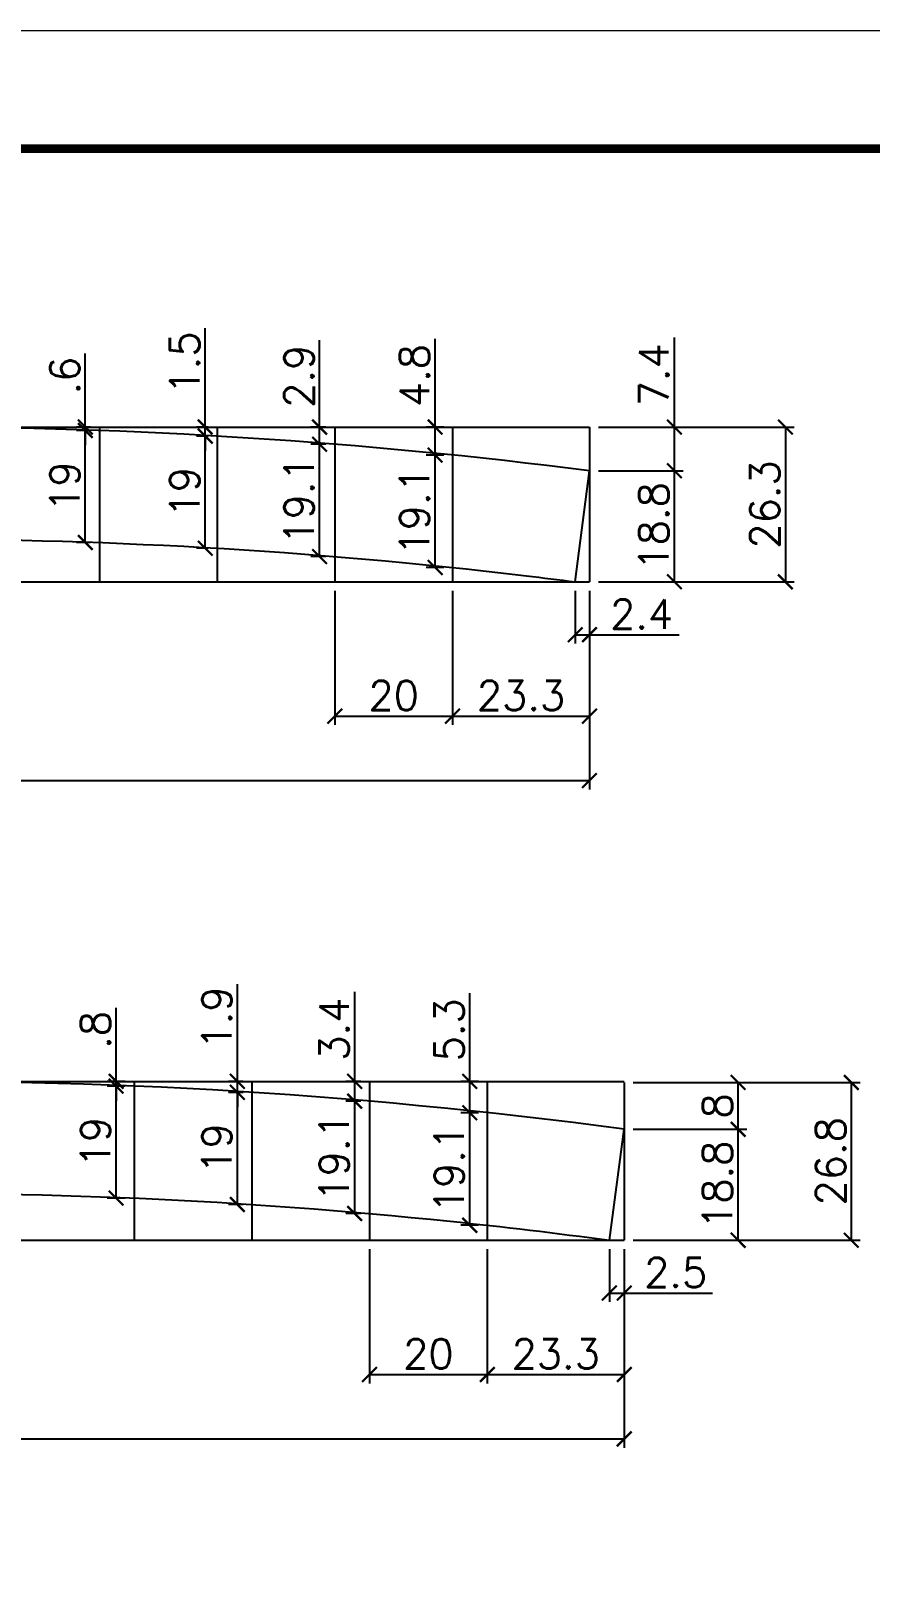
# Model space of a CAD drawing. Extents: x 3309 to 9563, y -2522 to 14608.
# Drawn here: x 5783 to 6069, y 7191 to 7716 of the extents above; entities that cross this region are included whole.
import ezdxf

# ---------------------------------------------------------------- set-up
doc = ezdxf.new("R2010")
doc.units = 0
doc.header["$PDMODE"] = 35
doc.header["$PDSIZE"] = -10
doc.linetypes.add('DASHED', pattern=[0.75, 0.5, -0.25])
doc.layers.add('COTA', color=241, linetype='Continuous')
doc.layers.add('Folhas', color=255, linetype='Continuous', lineweight=9)
doc.layers.add('SARRAFO DE PRESSAO', color=251, linetype='DASHED', lineweight=9)
doc.styles.add('Romans', font='romans.shx')
doc.dimstyles.new('Cota Seção (2x)', dxfattribs={"dimtxt": 10, "dimasz": 5, "dimexe": 3, "dimexo": 3, "dimgap": 2, "dimtad": 3, "dimdec": 1, "dimlfac": 0.5, "dimzin": 12, "dimdsep": 46, "dimtxsty": 'Romans', "dimblk": 'ARCHTICK', "dimcen": 0, "dimclrd": 4, "dimclre": 4, "dimclrt": 1, "dimadec": 1, "dimazin": 3, "dimtfac": 1, "dimtdec": 1, "dimtmove": 0, "dimatfit": 3, "dimldrblk": 'OBLIQUE', "dimfxl": 1, "dimtolj": 1, "dimtzin": 12, "dimarcsym": 0})

# ---------------------------------------------------------------- blocks, each defined once
blk = doc.blocks.new('9999999999')
at = {"layer": 'Folhas'}
blk.add_lwpolyline([(98138.98, 34190.21), (99623.98, 34190.21), (99623.98, 35240.21), (98138.98, 35240.21)], close=True, dxfattribs=at)
at = {"layer": 'Folhas', "color": 30, "const_width": 3}
blk.add_lwpolyline([(98213.98, 34230.21), (99583.98, 34230.21), (99583.98, 35200.21), (98213.98, 35200.21)], close=True, dxfattribs=at)
blk = doc.blocks.new('_ArchTick')
at = {"color": 0, "linetype": 'ByBlock', "const_width": 0.15}
blk.add_lwpolyline([(-0.5, -0.5), (0.5, 0.5)], dxfattribs=at)
blk = doc.blocks.new('*D2992')
at = {"layer": 'COTA', "color": 4, "lineweight": -2, "transparency": 16777216}
for p, q in [((5486.67, 7526.34), (5486.67, 7458.86)), ((5973.21, 7526.34), (5973.21, 7458.86)), ((5486.67, 7461.86), (5973.21, 7461.86))]:
    blk.add_line(p, q, dxfattribs=at)
at = {"layer": 'Defpoints', "color": 0, "transparency": 16777216}
for p in [(5486.67, 7529.34), (5973.21, 7529.34), (5973.21, 7461.86)]:
    blk.add_point(p, dxfattribs=at)
at = {"layer": 'COTA', "color": 4, "lineweight": -2, "transparency": 16777216, "xscale": 5, "yscale": 5, "zscale": 5, "rotation": 180}
blk.add_blockref('_ArchTick', (5486.67, 7461.86), dxfattribs=at)
at = {"layer": 'COTA', "color": 4, "lineweight": -2, "transparency": 16777216, "xscale": 5, "yscale": 5, "zscale": 5}
blk.add_blockref('_ArchTick', (5973.21, 7461.86), dxfattribs=at)
at = {"layer": 'COTA', "color": 1, "transparency": 16777216, "insert": (5729.94, 7468.86), "char_height": 10, "attachment_point": 5, "style": 'Romans'}
blk.add_mtext('\\A1;243.3', dxfattribs=at)
blk = doc.blocks.new('_Oblique')
at = {"color": 0, "linetype": 'ByBlock', "lineweight": -2}
blk.add_line((-0.5, -0.5), (0.5, 0.5), dxfattribs=at)
blk = doc.blocks.new('*D2995')
at = {"layer": 'COTA', "color": 4, "lineweight": -2, "transparency": 16777216}
for p, q in [((5886.67, 7526.34), (5886.67, 7480.74)), ((5926.67, 7526.34), (5926.67, 7480.74)), ((5886.67, 7483.74), (5926.67, 7483.74))]:
    blk.add_line(p, q, dxfattribs=at)
at = {"layer": 'Defpoints', "color": 0, "transparency": 16777216}
for p in [(5886.67, 7529.34), (5926.67, 7529.34), (5926.67, 7483.74)]:
    blk.add_point(p, dxfattribs=at)
at = {"layer": 'COTA', "color": 4, "lineweight": -2, "transparency": 16777216, "xscale": 5, "yscale": 5, "zscale": 5, "rotation": 180}
blk.add_blockref('_ArchTick', (5886.67, 7483.74), dxfattribs=at)
at = {"layer": 'COTA', "color": 4, "lineweight": -2, "transparency": 16777216, "xscale": 5, "yscale": 5, "zscale": 5}
blk.add_blockref('_ArchTick', (5926.67, 7483.74), dxfattribs=at)
at = {"layer": 'COTA', "color": 1, "transparency": 16777216, "insert": (5906.67, 7490.74), "char_height": 10, "attachment_point": 5, "style": 'Romans'}
blk.add_mtext('\\A1;20', dxfattribs=at)
blk = doc.blocks.new('*D2996')
at = {"layer": 'COTA', "color": 4, "lineweight": -2, "transparency": 16777216}
for p, q in [((5926.67, 7526.34), (5926.67, 7480.74)), ((5973.21, 7526.34), (5973.21, 7480.74)), ((5926.67, 7483.74), (5973.21, 7483.74))]:
    blk.add_line(p, q, dxfattribs=at)
at = {"layer": 'Defpoints', "color": 0, "transparency": 16777216}
for p in [(5926.67, 7529.34), (5973.21, 7529.34), (5973.21, 7483.74)]:
    blk.add_point(p, dxfattribs=at)
at = {"layer": 'COTA', "color": 4, "lineweight": -2, "transparency": 16777216, "xscale": 5, "yscale": 5, "zscale": 5, "rotation": 180}
blk.add_blockref('_ArchTick', (5926.67, 7483.74), dxfattribs=at)
at = {"layer": 'COTA', "color": 4, "lineweight": -2, "transparency": 16777216, "xscale": 5, "yscale": 5, "zscale": 5}
blk.add_blockref('_ArchTick', (5973.21, 7483.74), dxfattribs=at)
at = {"layer": 'COTA', "color": 1, "transparency": 16777216, "insert": (5949.94, 7490.74), "char_height": 10, "attachment_point": 5, "style": 'Romans'}
blk.add_mtext('\\A1;23.3', dxfattribs=at)
blk = doc.blocks.new('*D2997')
at = {"layer": 'COTA', "color": 4, "lineweight": -2, "transparency": 16777216}
for p, q in [((5968.36, 7526.34), (5968.36, 7508.4)), ((5973.21, 7526.34), (5973.21, 7508.4)), ((5968.36, 7511.4), (5973.21, 7511.4)), ((5973.21, 7511.4), (6003.64, 7511.4))]:
    blk.add_line(p, q, dxfattribs=at)
at = {"layer": 'Defpoints', "color": 0, "transparency": 16777216}
for p in [(5968.36, 7529.34), (5973.21, 7529.34), (5973.21, 7511.4)]:
    blk.add_point(p, dxfattribs=at)
at = {"layer": 'COTA', "color": 4, "lineweight": -2, "transparency": 16777216, "xscale": 5, "yscale": 5, "zscale": 5, "rotation": 180}
blk.add_blockref('_ArchTick', (5968.36, 7511.4), dxfattribs=at)
at = {"layer": 'COTA', "color": 4, "lineweight": -2, "transparency": 16777216, "xscale": 5, "yscale": 5, "zscale": 5}
blk.add_blockref('_ArchTick', (5973.21, 7511.4), dxfattribs=at)
at = {"layer": 'COTA', "color": 1, "transparency": 16777216, "insert": (5990.92, 7518.4), "char_height": 10, "attachment_point": 5, "style": 'Romans'}
blk.add_mtext('\\A1;2.4', dxfattribs=at)
blk = doc.blocks.new('*D3014')
at = {"layer": 'COTA', "color": 4, "lineweight": -2, "transparency": 16777216}
for p, q in [((5803.67, 7580.72), (5798.91, 7580.72)), ((5801.91, 7542.69), (5801.91, 7580.72)), ((5803.67, 7542.69), (5798.91, 7542.69))]:
    blk.add_line(p, q, dxfattribs=at)
at = {"layer": 'Defpoints', "color": 0, "transparency": 16777216}
for p in [(5801.91, 7580.72), (5806.67, 7580.72), (5806.67, 7542.69)]:
    blk.add_point(p, dxfattribs=at)
at = {"layer": 'COTA', "color": 4, "lineweight": -2, "transparency": 16777216, "xscale": 5, "yscale": 5, "zscale": 5}
for p, rotation in [((5801.91, 7580.72), 90), ((5801.91, 7542.69), 270)]:
    blk.add_blockref('_ArchTick', p, dxfattribs=dict(at, rotation=rotation))
at = {"layer": 'COTA', "color": 1, "transparency": 16777216, "insert": (5794.91, 7561.7), "char_height": 10, "attachment_point": 5, "rotation": 90, "style": 'Romans'}
blk.add_mtext('\\A1;19', dxfattribs=at)
blk = doc.blocks.new('*D3015')
at = {"layer": 'COTA', "color": 4, "lineweight": -2, "transparency": 16777216}
for p, q in [((5801.91, 7581.91), (5801.91, 7606.86)), ((5803.67, 7581.91), (5798.91, 7581.91)), ((5801.91, 7580.72), (5801.91, 7581.91)), ((5803.67, 7580.72), (5798.91, 7580.72)), ((5801.91, 7580.72), (5801.91, 7575.72))]:
    blk.add_line(p, q, dxfattribs=at)
at = {"layer": 'Defpoints', "color": 0, "transparency": 16777216}
for p in [(5801.91, 7581.91), (5806.67, 7581.91), (5806.67, 7580.72)]:
    blk.add_point(p, dxfattribs=at)
at = {"layer": 'COTA', "color": 4, "lineweight": -2, "transparency": 16777216, "xscale": 5, "yscale": 5, "zscale": 5}
for p, rotation in [((5801.91, 7581.91), 270), ((5801.91, 7580.72), 90)]:
    blk.add_blockref('_ArchTick', p, dxfattribs=dict(at, rotation=rotation))
at = {"layer": 'COTA', "color": 1, "transparency": 16777216, "insert": (5794.91, 7599.39), "char_height": 10, "attachment_point": 5, "rotation": 90, "style": 'Romans'}
blk.add_mtext('\\A1;.6', dxfattribs=at)
blk = doc.blocks.new('*D3016')
at = {"layer": 'COTA', "color": 4, "lineweight": -2, "transparency": 16777216}
for p, q in [((5843.67, 7578.83), (5839.65, 7578.83)), ((5842.65, 7540.76), (5842.65, 7578.83)), ((5843.67, 7540.76), (5839.65, 7540.76))]:
    blk.add_line(p, q, dxfattribs=at)
at = {"layer": 'Defpoints', "color": 0, "transparency": 16777216}
for p in [(5842.65, 7578.83), (5846.67, 7578.83), (5846.67, 7540.76)]:
    blk.add_point(p, dxfattribs=at)
at = {"layer": 'COTA', "color": 4, "lineweight": -2, "transparency": 16777216, "xscale": 5, "yscale": 5, "zscale": 5}
for p, rotation in [((5842.65, 7578.83), 90), ((5842.65, 7540.76), 270)]:
    blk.add_blockref('_ArchTick', p, dxfattribs=dict(at, rotation=rotation))
at = {"layer": 'COTA', "color": 1, "transparency": 16777216, "insert": (5835.65, 7559.79), "char_height": 10, "attachment_point": 5, "rotation": 90, "style": 'Romans'}
blk.add_mtext('\\A1;19', dxfattribs=at)
blk = doc.blocks.new('*D3017')
at = {"layer": 'COTA', "color": 4, "lineweight": -2, "transparency": 16777216}
for p, q in [((5842.65, 7581.91), (5842.65, 7615.44)), ((5843.67, 7581.91), (5839.65, 7581.91)), ((5842.65, 7578.83), (5842.65, 7581.91)), ((5843.67, 7578.83), (5839.65, 7578.83)), ((5842.65, 7578.83), (5842.65, 7573.83))]:
    blk.add_line(p, q, dxfattribs=at)
at = {"layer": 'Defpoints', "color": 0, "transparency": 16777216}
for p in [(5842.65, 7581.91), (5846.67, 7581.91), (5846.67, 7578.83)]:
    blk.add_point(p, dxfattribs=at)
at = {"layer": 'COTA', "color": 4, "lineweight": -2, "transparency": 16777216, "xscale": 5, "yscale": 5, "zscale": 5}
for p, rotation in [((5842.65, 7581.91), 270), ((5842.65, 7578.83), 90)]:
    blk.add_blockref('_ArchTick', p, dxfattribs=dict(at, rotation=rotation))
at = {"layer": 'COTA', "color": 1, "transparency": 16777216, "insert": (5835.65, 7603.67), "char_height": 10, "attachment_point": 5, "rotation": 90, "style": 'Romans'}
blk.add_mtext('\\A1;1.5', dxfattribs=at)
blk = doc.blocks.new('*D3018')
at = {"layer": 'COTA', "color": 4, "lineweight": -2, "transparency": 16777216}
for p, q in [((5883.67, 7576.06), (5878.5, 7576.06)), ((5881.5, 7537.93), (5881.5, 7576.06)), ((5883.67, 7537.93), (5878.5, 7537.93))]:
    blk.add_line(p, q, dxfattribs=at)
at = {"layer": 'Defpoints', "color": 0, "transparency": 16777216}
for p in [(5881.5, 7576.06), (5886.67, 7576.06), (5886.67, 7537.93)]:
    blk.add_point(p, dxfattribs=at)
at = {"layer": 'COTA', "color": 4, "lineweight": -2, "transparency": 16777216, "xscale": 5, "yscale": 5, "zscale": 5}
for p, rotation in [((5881.5, 7576.06), 90), ((5881.5, 7537.93), 270)]:
    blk.add_blockref('_ArchTick', p, dxfattribs=dict(at, rotation=rotation))
at = {"layer": 'COTA', "color": 1, "transparency": 16777216, "insert": (5874.5, 7557), "char_height": 10, "attachment_point": 5, "rotation": 90, "style": 'Romans'}
blk.add_mtext('\\A1;19.1', dxfattribs=at)
blk = doc.blocks.new('*D3019')
at = {"layer": 'COTA', "color": 4, "lineweight": -2, "transparency": 16777216}
for p, q in [((5881.5, 7581.91), (5881.5, 7611.39)), ((5883.67, 7581.91), (5878.5, 7581.91)), ((5881.5, 7576.06), (5881.5, 7581.91)), ((5883.67, 7576.06), (5878.5, 7576.06))]:
    blk.add_line(p, q, dxfattribs=at)
at = {"layer": 'Defpoints', "color": 0, "transparency": 16777216}
for p in [(5881.5, 7581.91), (5886.67, 7581.91), (5886.67, 7576.06)]:
    blk.add_point(p, dxfattribs=at)
at = {"layer": 'COTA', "color": 4, "lineweight": -2, "transparency": 16777216, "xscale": 5, "yscale": 5, "zscale": 5}
for p, rotation in [((5881.5, 7581.91), 90), ((5881.5, 7576.06), 270)]:
    blk.add_blockref('_ArchTick', p, dxfattribs=dict(at, rotation=rotation))
at = {"layer": 'COTA', "color": 1, "transparency": 16777216, "insert": (5874.5, 7599.15), "char_height": 10, "attachment_point": 5, "rotation": 90, "style": 'Romans'}
blk.add_mtext('\\A1;2.9', dxfattribs=at)
blk = doc.blocks.new('*D3020')
at = {"layer": 'COTA', "color": 4, "lineweight": -2, "transparency": 16777216}
for p, q in [((5923.67, 7572.4), (5917.76, 7572.4)), ((5920.76, 7534.2), (5920.76, 7572.4)), ((5923.67, 7534.2), (5917.76, 7534.2))]:
    blk.add_line(p, q, dxfattribs=at)
at = {"layer": 'Defpoints', "color": 0, "transparency": 16777216}
for p in [(5920.76, 7572.4), (5926.67, 7572.4), (5926.67, 7534.2)]:
    blk.add_point(p, dxfattribs=at)
at = {"layer": 'COTA', "color": 4, "lineweight": -2, "transparency": 16777216, "xscale": 5, "yscale": 5, "zscale": 5}
for p, rotation in [((5920.76, 7572.4), 90), ((5920.76, 7534.2), 270)]:
    blk.add_blockref('_ArchTick', p, dxfattribs=dict(at, rotation=rotation))
at = {"layer": 'COTA', "color": 1, "transparency": 16777216, "insert": (5913.76, 7553.3), "char_height": 10, "attachment_point": 5, "rotation": 90, "style": 'Romans'}
blk.add_mtext('\\A1;19.1', dxfattribs=at)
blk = doc.blocks.new('*D3021')
at = {"layer": 'COTA', "color": 4, "lineweight": -2, "transparency": 16777216}
for p, q in [((5920.76, 7581.91), (5920.76, 7611.86)), ((5923.67, 7581.91), (5917.76, 7581.91)), ((5920.76, 7572.4), (5920.76, 7581.91)), ((5923.67, 7572.4), (5917.76, 7572.4))]:
    blk.add_line(p, q, dxfattribs=at)
at = {"layer": 'Defpoints', "color": 0, "transparency": 16777216}
for p in [(5920.76, 7581.91), (5926.67, 7581.91), (5926.67, 7572.4)]:
    blk.add_point(p, dxfattribs=at)
at = {"layer": 'COTA', "color": 4, "lineweight": -2, "transparency": 16777216, "xscale": 5, "yscale": 5, "zscale": 5}
for p, rotation in [((5920.76, 7581.91), 90), ((5920.76, 7572.4), 270)]:
    blk.add_blockref('_ArchTick', p, dxfattribs=dict(at, rotation=rotation))
at = {"layer": 'COTA', "color": 1, "transparency": 16777216, "insert": (5913.76, 7599.39), "char_height": 10, "attachment_point": 5, "rotation": 90, "style": 'Romans'}
blk.add_mtext('\\A1;4.8', dxfattribs=at)
blk = doc.blocks.new('*D3022')
at = {"layer": 'COTA', "color": 4, "lineweight": -2, "transparency": 16777216}
for p, q in [((5976.21, 7567.03), (6005.06, 7567.03)), ((6002.06, 7529.34), (6002.06, 7567.03)), ((5976.21, 7529.34), (6005.06, 7529.34))]:
    blk.add_line(p, q, dxfattribs=at)
at = {"layer": 'Defpoints', "color": 0, "transparency": 16777216}
for p in [(5973.21, 7567.03), (6002.06, 7567.03), (5973.21, 7529.34)]:
    blk.add_point(p, dxfattribs=at)
at = {"layer": 'COTA', "color": 4, "lineweight": -2, "transparency": 16777216, "xscale": 5, "yscale": 5, "zscale": 5}
for p, rotation in [((6002.06, 7567.03), 90), ((6002.06, 7529.34), 270)]:
    blk.add_blockref('_ArchTick', p, dxfattribs=dict(at, rotation=rotation))
at = {"layer": 'COTA', "color": 1, "transparency": 16777216, "insert": (5995.06, 7548.18), "char_height": 10, "attachment_point": 5, "rotation": 90, "style": 'Romans'}
blk.add_mtext('\\A1;18.8', dxfattribs=at)
blk = doc.blocks.new('*D3023')
at = {"layer": 'COTA', "color": 4, "lineweight": -2, "transparency": 16777216}
for p, q in [((6002.06, 7581.91), (6002.06, 7612.34)), ((5976.21, 7581.91), (6005.06, 7581.91)), ((6002.06, 7567.03), (6002.06, 7581.91)), ((5976.21, 7567.03), (6005.06, 7567.03))]:
    blk.add_line(p, q, dxfattribs=at)
at = {"layer": 'Defpoints', "color": 0, "transparency": 16777216}
for p in [(5973.21, 7581.91), (6002.06, 7581.91), (5973.21, 7567.03)]:
    blk.add_point(p, dxfattribs=at)
at = {"layer": 'COTA', "color": 4, "lineweight": -2, "transparency": 16777216, "xscale": 5, "yscale": 5, "zscale": 5}
for p, rotation in [((6002.06, 7581.91), 90), ((6002.06, 7567.03), 270)]:
    blk.add_blockref('_ArchTick', p, dxfattribs=dict(at, rotation=rotation))
at = {"layer": 'COTA', "color": 1, "transparency": 16777216, "insert": (5995.06, 7599.63), "char_height": 10, "attachment_point": 5, "rotation": 90, "style": 'Romans'}
blk.add_mtext('\\A1;7.4', dxfattribs=at)
blk = doc.blocks.new('*D3024')
at = {"layer": 'COTA', "color": 4, "lineweight": -2, "transparency": 16777216}
for p, q in [((5976.21, 7581.91), (6042.76, 7581.91)), ((6039.76, 7581.91), (6039.76, 7529.34)), ((5976.21, 7529.34), (6042.76, 7529.34))]:
    blk.add_line(p, q, dxfattribs=at)
at = {"layer": 'Defpoints', "color": 0, "transparency": 16777216}
for p in [(5973.21, 7581.91), (5973.21, 7529.34), (6039.76, 7529.34)]:
    blk.add_point(p, dxfattribs=at)
at = {"layer": 'COTA', "color": 4, "lineweight": -2, "transparency": 16777216, "xscale": 5, "yscale": 5, "zscale": 5}
for p, rotation in [((6039.76, 7581.91), 90), ((6039.76, 7529.34), 270)]:
    blk.add_blockref('_ArchTick', p, dxfattribs=dict(at, rotation=rotation))
at = {"layer": 'COTA', "color": 1, "transparency": 16777216, "insert": (6032.76, 7555.62), "char_height": 10, "attachment_point": 5, "rotation": 90, "style": 'Romans'}
blk.add_mtext('\\A1;26.3', dxfattribs=at)
blk = doc.blocks.new('*D3025')
at = {"layer": 'COTA', "color": 4, "lineweight": -2, "transparency": 16777216}
for p, q in [((5498.48, 7302.79), (5498.48, 7235.31)), ((5985.02, 7302.79), (5985.02, 7235.31)), ((5498.48, 7238.31), (5985.02, 7238.31))]:
    blk.add_line(p, q, dxfattribs=at)
at = {"layer": 'Defpoints', "color": 0, "transparency": 16777216}
for p in [(5498.48, 7305.79), (5985.02, 7305.79), (5985.02, 7238.31)]:
    blk.add_point(p, dxfattribs=at)
at = {"layer": 'COTA', "color": 4, "lineweight": -2, "transparency": 16777216, "xscale": 5, "yscale": 5, "zscale": 5, "rotation": 180}
blk.add_blockref('_ArchTick', (5498.48, 7238.31), dxfattribs=at)
at = {"layer": 'COTA', "color": 4, "lineweight": -2, "transparency": 16777216, "xscale": 5, "yscale": 5, "zscale": 5}
blk.add_blockref('_ArchTick', (5985.02, 7238.31), dxfattribs=at)
at = {"layer": 'COTA', "color": 1, "transparency": 16777216, "insert": (5741.75, 7245.31), "char_height": 10, "attachment_point": 5, "style": 'Romans'}
blk.add_mtext('\\A1;243.3', dxfattribs=at)
blk = doc.blocks.new('*D3028')
at = {"layer": 'COTA', "color": 4, "lineweight": -2, "transparency": 16777216}
for p, q in [((5898.48, 7302.79), (5898.48, 7257.19)), ((5938.48, 7302.79), (5938.48, 7257.19)), ((5898.48, 7260.19), (5938.48, 7260.19))]:
    blk.add_line(p, q, dxfattribs=at)
at = {"layer": 'Defpoints', "color": 0, "transparency": 16777216}
for p in [(5898.48, 7305.79), (5938.48, 7305.79), (5938.48, 7260.19)]:
    blk.add_point(p, dxfattribs=at)
at = {"layer": 'COTA', "color": 4, "lineweight": -2, "transparency": 16777216, "xscale": 5, "yscale": 5, "zscale": 5, "rotation": 180}
blk.add_blockref('_ArchTick', (5898.48, 7260.19), dxfattribs=at)
at = {"layer": 'COTA', "color": 4, "lineweight": -2, "transparency": 16777216, "xscale": 5, "yscale": 5, "zscale": 5}
blk.add_blockref('_ArchTick', (5938.48, 7260.19), dxfattribs=at)
at = {"layer": 'COTA', "color": 1, "transparency": 16777216, "insert": (5918.48, 7267.19), "char_height": 10, "attachment_point": 5, "style": 'Romans'}
blk.add_mtext('\\A1;20', dxfattribs=at)
blk = doc.blocks.new('*D3029')
at = {"layer": 'COTA', "color": 4, "lineweight": -2, "transparency": 16777216}
for p, q in [((5938.48, 7302.79), (5938.48, 7257.19)), ((5985.02, 7302.79), (5985.02, 7257.19)), ((5938.48, 7260.19), (5985.02, 7260.19))]:
    blk.add_line(p, q, dxfattribs=at)
at = {"layer": 'Defpoints', "color": 0, "transparency": 16777216}
for p in [(5938.48, 7305.79), (5985.02, 7305.79), (5985.02, 7260.19)]:
    blk.add_point(p, dxfattribs=at)
at = {"layer": 'COTA', "color": 4, "lineweight": -2, "transparency": 16777216, "xscale": 5, "yscale": 5, "zscale": 5, "rotation": 180}
blk.add_blockref('_ArchTick', (5938.48, 7260.19), dxfattribs=at)
at = {"layer": 'COTA', "color": 4, "lineweight": -2, "transparency": 16777216, "xscale": 5, "yscale": 5, "zscale": 5}
blk.add_blockref('_ArchTick', (5985.02, 7260.19), dxfattribs=at)
at = {"layer": 'COTA', "color": 1, "transparency": 16777216, "insert": (5961.75, 7267.19), "char_height": 10, "attachment_point": 5, "style": 'Romans'}
blk.add_mtext('\\A1;23.3', dxfattribs=at)
blk = doc.blocks.new('*D3030')
at = {"layer": 'COTA', "color": 4, "lineweight": -2, "transparency": 16777216}
for p, q in [((5979.96, 7302.79), (5979.96, 7284.85)), ((5985.03, 7302.79), (5985.03, 7284.85)), ((5979.96, 7287.85), (5985.03, 7287.85)), ((5985.03, 7287.85), (6014.98, 7287.85))]:
    blk.add_line(p, q, dxfattribs=at)
at = {"layer": 'Defpoints', "color": 0, "transparency": 16777216}
for p in [(5979.96, 7305.79), (5985.03, 7305.79), (5985.03, 7287.85)]:
    blk.add_point(p, dxfattribs=at)
at = {"layer": 'COTA', "color": 4, "lineweight": -2, "transparency": 16777216, "xscale": 5, "yscale": 5, "zscale": 5, "rotation": 180}
blk.add_blockref('_ArchTick', (5979.96, 7287.85), dxfattribs=at)
at = {"layer": 'COTA', "color": 4, "lineweight": -2, "transparency": 16777216, "xscale": 5, "yscale": 5, "zscale": 5}
blk.add_blockref('_ArchTick', (5985.03, 7287.85), dxfattribs=at)
at = {"layer": 'COTA', "color": 1, "transparency": 16777216, "insert": (6002.5, 7294.85), "char_height": 10, "attachment_point": 5, "style": 'Romans'}
blk.add_mtext('\\A1;2.5', dxfattribs=at)
blk = doc.blocks.new('*D3047')
at = {"layer": 'COTA', "color": 4, "lineweight": -2, "transparency": 16777216}
for p, q in [((5815.48, 7358.13), (5809.38, 7358.13)), ((5812.38, 7320.09), (5812.38, 7358.13)), ((5815.48, 7320.09), (5809.38, 7320.09))]:
    blk.add_line(p, q, dxfattribs=at)
at = {"layer": 'Defpoints', "color": 0, "transparency": 16777216}
for p in [(5812.38, 7358.13), (5818.48, 7358.13), (5818.48, 7320.09)]:
    blk.add_point(p, dxfattribs=at)
at = {"layer": 'COTA', "color": 4, "lineweight": -2, "transparency": 16777216, "xscale": 5, "yscale": 5, "zscale": 5}
for p, rotation in [((5812.38, 7358.13), 90), ((5812.38, 7320.09), 270)]:
    blk.add_blockref('_ArchTick', p, dxfattribs=dict(at, rotation=rotation))
at = {"layer": 'COTA', "color": 1, "transparency": 16777216, "insert": (5805.38, 7339.11), "char_height": 10, "attachment_point": 5, "rotation": 90, "style": 'Romans'}
blk.add_mtext('\\A1;19', dxfattribs=at)
blk = doc.blocks.new('*D3048')
at = {"layer": 'COTA', "color": 4, "lineweight": -2, "transparency": 16777216}
for p, q in [((5812.38, 7359.74), (5812.38, 7384.69)), ((5815.48, 7359.74), (5809.38, 7359.74)), ((5815.48, 7358.13), (5809.38, 7358.13)), ((5812.38, 7358.13), (5812.38, 7359.74)), ((5812.38, 7358.13), (5812.38, 7353.13))]:
    blk.add_line(p, q, dxfattribs=at)
at = {"layer": 'Defpoints', "color": 0, "transparency": 16777216}
for p in [(5812.38, 7359.74), (5818.48, 7359.74), (5818.48, 7358.13)]:
    blk.add_point(p, dxfattribs=at)
at = {"layer": 'COTA', "color": 4, "lineweight": -2, "transparency": 16777216, "xscale": 5, "yscale": 5, "zscale": 5}
for p, rotation in [((5812.38, 7359.74), 270), ((5812.38, 7358.13), 90)]:
    blk.add_blockref('_ArchTick', p, dxfattribs=dict(at, rotation=rotation))
at = {"layer": 'COTA', "color": 1, "transparency": 16777216, "insert": (5805.38, 7377.21), "char_height": 10, "attachment_point": 5, "rotation": 90, "style": 'Romans'}
blk.add_mtext('\\A1;.8', dxfattribs=at)
blk = doc.blocks.new('*D3049')
at = {"layer": 'COTA', "color": 4, "lineweight": -2, "transparency": 16777216}
for p, q in [((5855.48, 7356), (5850.56, 7356)), ((5853.56, 7317.92), (5853.56, 7356)), ((5855.48, 7317.92), (5850.56, 7317.92))]:
    blk.add_line(p, q, dxfattribs=at)
at = {"layer": 'Defpoints', "color": 0, "transparency": 16777216}
for p in [(5853.56, 7356), (5858.48, 7356), (5858.48, 7317.92)]:
    blk.add_point(p, dxfattribs=at)
at = {"layer": 'COTA', "color": 4, "lineweight": -2, "transparency": 16777216, "xscale": 5, "yscale": 5, "zscale": 5}
for p, rotation in [((5853.56, 7356), 90), ((5853.56, 7317.92), 270)]:
    blk.add_blockref('_ArchTick', p, dxfattribs=dict(at, rotation=rotation))
at = {"layer": 'COTA', "color": 1, "transparency": 16777216, "insert": (5846.56, 7336.96), "char_height": 10, "attachment_point": 5, "rotation": 90, "style": 'Romans'}
blk.add_mtext('\\A1;19', dxfattribs=at)
blk = doc.blocks.new('*D3050')
at = {"layer": 'COTA', "color": 4, "lineweight": -2, "transparency": 16777216}
for p, q in [((5853.56, 7359.74), (5853.56, 7392.78)), ((5855.48, 7359.74), (5850.56, 7359.74)), ((5855.48, 7356), (5850.56, 7356)), ((5853.56, 7356), (5853.56, 7359.74)), ((5853.56, 7356), (5853.56, 7351))]:
    blk.add_line(p, q, dxfattribs=at)
at = {"layer": 'Defpoints', "color": 0, "transparency": 16777216}
for p in [(5853.56, 7359.74), (5858.48, 7359.74), (5858.48, 7356)]:
    blk.add_point(p, dxfattribs=at)
at = {"layer": 'COTA', "color": 4, "lineweight": -2, "transparency": 16777216, "xscale": 5, "yscale": 5, "zscale": 5}
for p, rotation in [((5853.56, 7359.74), 270), ((5853.56, 7356), 90)]:
    blk.add_blockref('_ArchTick', p, dxfattribs=dict(at, rotation=rotation))
at = {"layer": 'COTA', "color": 1, "transparency": 16777216, "insert": (5846.56, 7381.26), "char_height": 10, "attachment_point": 5, "rotation": 90, "style": 'Romans'}
blk.add_mtext('\\A1;1.9', dxfattribs=at)
blk = doc.blocks.new('*D3051')
at = {"layer": 'COTA', "color": 4, "lineweight": -2, "transparency": 16777216}
for p, q in [((5895.48, 7352.99), (5890.43, 7352.99)), ((5893.43, 7314.85), (5893.43, 7352.99)), ((5895.48, 7314.85), (5890.43, 7314.85))]:
    blk.add_line(p, q, dxfattribs=at)
at = {"layer": 'Defpoints', "color": 0, "transparency": 16777216}
for p in [(5893.43, 7352.99), (5898.48, 7352.99), (5898.48, 7314.85)]:
    blk.add_point(p, dxfattribs=at)
at = {"layer": 'COTA', "color": 4, "lineweight": -2, "transparency": 16777216, "xscale": 5, "yscale": 5, "zscale": 5}
for p, rotation in [((5893.43, 7352.99), 90), ((5893.43, 7314.85), 270)]:
    blk.add_blockref('_ArchTick', p, dxfattribs=dict(at, rotation=rotation))
at = {"layer": 'COTA', "color": 1, "transparency": 16777216, "insert": (5886.43, 7333.92), "char_height": 10, "attachment_point": 5, "rotation": 90, "style": 'Romans'}
blk.add_mtext('\\A1;19.1', dxfattribs=at)
blk = doc.blocks.new('*D3052')
at = {"layer": 'COTA', "color": 4, "lineweight": -2, "transparency": 16777216}
for p, q in [((5893.43, 7359.74), (5893.43, 7390.17)), ((5895.48, 7359.74), (5890.43, 7359.74)), ((5893.43, 7352.99), (5893.43, 7359.74)), ((5895.48, 7352.99), (5890.43, 7352.99))]:
    blk.add_line(p, q, dxfattribs=at)
at = {"layer": 'Defpoints', "color": 0, "transparency": 16777216}
for p in [(5893.43, 7359.74), (5898.48, 7359.74), (5898.48, 7352.99)]:
    blk.add_point(p, dxfattribs=at)
at = {"layer": 'COTA', "color": 4, "lineweight": -2, "transparency": 16777216, "xscale": 5, "yscale": 5, "zscale": 5}
for p, rotation in [((5893.43, 7359.74), 90), ((5893.43, 7352.99), 270)]:
    blk.add_blockref('_ArchTick', p, dxfattribs=dict(at, rotation=rotation))
at = {"layer": 'COTA', "color": 1, "transparency": 16777216, "insert": (5886.43, 7377.45), "char_height": 10, "attachment_point": 5, "rotation": 90, "style": 'Romans'}
blk.add_mtext('\\A1;3.4', dxfattribs=at)
blk = doc.blocks.new('*D3053')
at = {"layer": 'COTA', "color": 4, "lineweight": -2, "transparency": 16777216}
for p, q in [((5935.48, 7349.1), (5929.51, 7349.1)), ((5932.51, 7310.87), (5932.51, 7349.1)), ((5935.48, 7310.87), (5929.51, 7310.87))]:
    blk.add_line(p, q, dxfattribs=at)
at = {"layer": 'Defpoints', "color": 0, "transparency": 16777216}
for p in [(5932.51, 7349.1), (5938.48, 7349.1), (5938.48, 7310.87)]:
    blk.add_point(p, dxfattribs=at)
at = {"layer": 'COTA', "color": 4, "lineweight": -2, "transparency": 16777216, "xscale": 5, "yscale": 5, "zscale": 5}
for p, rotation in [((5932.51, 7349.1), 90), ((5932.51, 7310.87), 270)]:
    blk.add_blockref('_ArchTick', p, dxfattribs=dict(at, rotation=rotation))
at = {"layer": 'COTA', "color": 1, "transparency": 16777216, "insert": (5925.51, 7329.99), "char_height": 10, "attachment_point": 5, "rotation": 90, "style": 'Romans'}
blk.add_mtext('\\A1;19.1', dxfattribs=at)
blk = doc.blocks.new('*D3054')
at = {"layer": 'COTA', "color": 4, "lineweight": -2, "transparency": 16777216}
for p, q in [((5932.51, 7359.74), (5932.51, 7389.69)), ((5935.48, 7359.74), (5929.51, 7359.74)), ((5932.51, 7349.1), (5932.51, 7359.74)), ((5935.48, 7349.1), (5929.51, 7349.1))]:
    blk.add_line(p, q, dxfattribs=at)
at = {"layer": 'Defpoints', "color": 0, "transparency": 16777216}
for p in [(5932.51, 7359.74), (5938.48, 7359.74), (5938.48, 7349.1)]:
    blk.add_point(p, dxfattribs=at)
at = {"layer": 'COTA', "color": 4, "lineweight": -2, "transparency": 16777216, "xscale": 5, "yscale": 5, "zscale": 5}
for p, rotation in [((5932.51, 7359.74), 90), ((5932.51, 7349.1), 270)]:
    blk.add_blockref('_ArchTick', p, dxfattribs=dict(at, rotation=rotation))
at = {"layer": 'COTA', "color": 1, "transparency": 16777216, "insert": (5925.51, 7377.21), "char_height": 10, "attachment_point": 5, "rotation": 90, "style": 'Romans'}
blk.add_mtext('\\A1;5.3', dxfattribs=at)
blk = doc.blocks.new('*D3055')
at = {"layer": 'COTA', "color": 4, "lineweight": -2, "transparency": 16777216}
for p, q in [((5988.03, 7343.45), (6026.7, 7343.45)), ((6023.7, 7305.79), (6023.7, 7343.45)), ((5988.03, 7305.79), (6026.7, 7305.79))]:
    blk.add_line(p, q, dxfattribs=at)
at = {"layer": 'Defpoints', "color": 0, "transparency": 16777216}
for p in [(5985.03, 7343.45), (6023.7, 7343.45), (5985.03, 7305.79)]:
    blk.add_point(p, dxfattribs=at)
at = {"layer": 'COTA', "color": 4, "lineweight": -2, "transparency": 16777216, "xscale": 5, "yscale": 5, "zscale": 5}
for p, rotation in [((6023.7, 7343.45), 90), ((6023.7, 7305.79), 270)]:
    blk.add_blockref('_ArchTick', p, dxfattribs=dict(at, rotation=rotation))
at = {"layer": 'COTA', "color": 1, "transparency": 16777216, "insert": (6016.7, 7324.62), "char_height": 10, "attachment_point": 5, "rotation": 90, "style": 'Romans'}
blk.add_mtext('\\A1;18.8', dxfattribs=at)
blk = doc.blocks.new('*D3056')
at = {"layer": 'COTA', "color": 4, "lineweight": -2, "transparency": 16777216}
for p, q in [((5988.03, 7359.36), (6026.7, 7359.36)), ((6023.7, 7343.45), (6023.7, 7359.36)), ((5988.03, 7343.45), (6026.7, 7343.45))]:
    blk.add_line(p, q, dxfattribs=at)
at = {"layer": 'Defpoints', "color": 0, "transparency": 16777216}
for p in [(5985.03, 7359.36), (6023.7, 7359.36), (5985.03, 7343.45)]:
    blk.add_point(p, dxfattribs=at)
at = {"layer": 'COTA', "color": 4, "lineweight": -2, "transparency": 16777216, "xscale": 5, "yscale": 5, "zscale": 5}
for p, rotation in [((6023.7, 7359.36), 90), ((6023.7, 7343.45), 270)]:
    blk.add_blockref('_ArchTick', p, dxfattribs=dict(at, rotation=rotation))
at = {"layer": 'COTA', "color": 1, "transparency": 16777216, "insert": (6016.7, 7351.4), "char_height": 10, "attachment_point": 5, "rotation": 90, "style": 'Romans'}
blk.add_mtext('\\A1;8', dxfattribs=at)
blk = doc.blocks.new('*D3057')
at = {"layer": 'COTA', "color": 4, "lineweight": -2, "transparency": 16777216}
for p, q in [((5988.03, 7359.36), (6065.16, 7359.36)), ((6062.16, 7359.36), (6062.16, 7305.79)), ((5988.03, 7305.79), (6065.16, 7305.79))]:
    blk.add_line(p, q, dxfattribs=at)
at = {"layer": 'Defpoints', "color": 0, "transparency": 16777216}
for p in [(5985.03, 7359.36), (5985.03, 7305.79), (6062.16, 7305.79)]:
    blk.add_point(p, dxfattribs=at)
at = {"layer": 'COTA', "color": 4, "lineweight": -2, "transparency": 16777216, "xscale": 5, "yscale": 5, "zscale": 5}
for p, rotation in [((6062.16, 7359.36), 90), ((6062.16, 7305.79), 270)]:
    blk.add_blockref('_ArchTick', p, dxfattribs=dict(at, rotation=rotation))
at = {"layer": 'COTA', "color": 1, "transparency": 16777216, "insert": (6055.16, 7332.57), "char_height": 10, "attachment_point": 5, "rotation": 90, "style": 'Romans'}
blk.add_mtext('\\A1;26.8', dxfattribs=at)

msp = doc.modelspace()

# ---------------------------------------------------------------- linework, layer by layer
at = {"linetype": 'Continuous'}
for points in [[(5951.8, 7531.39, -0.002336), (5968.36, 7529.34), (5973.21, 7567.03, 0.031951), (5740.76, 7581.91, 0.034947), (5486.67, 7564.15), (5512.91, 7529.34, -0.061656)], [(5925.82, 7312.23, -0.007631), (5979.96, 7305.79), (5985.03, 7343.45, 0.038537), (5704.68, 7359.36, 0.028363), (5498.48, 7343.45), (5503.55, 7305.79, -0.059312)]]:
    msp.add_lwpolyline(points, format="xyb", close=True, dxfattribs=at)
at = {"layer": 'COTA'}
for p, q in [((5486.67, 7581.91), (5973.21, 7581.91)), ((5806.67, 7581.91), (5806.67, 7529.34)), ((5846.67, 7581.91), (5846.67, 7529.34)), ((5886.67, 7581.91), (5886.67, 7529.34)), ((5926.67, 7581.91), (5926.67, 7529.34)), ((5973.21, 7581.91), (5973.21, 7529.34)), ((5486.67, 7529.34), (5973.21, 7529.34)), ((5498.48, 7359.74), (5985.03, 7359.74)), ((5818.48, 7359.74), (5818.48, 7305.79)), ((5858.48, 7359.74), (5858.48, 7305.79)), ((5898.48, 7359.74), (5898.48, 7305.79)), ((5938.48, 7359.74), (5938.48, 7305.79)), ((5985.03, 7359.36), (5985.03, 7305.79)), ((5498.48, 7305.79), (5985.03, 7305.79))]:
    msp.add_line(p, q, dxfattribs=at)

# ---------------------------------------------------------------- block references
at = {"layer": 'SARRAFO DE PRESSAO', "color": 6, "linetype": 'ByBlock'}
msp.add_blockref('9999999999', (-93231.11, -27523.8), dxfattribs=at)

# ---------------------------------------------------------------- dimensions: what is measured, and where the dimension line sits
at = {"layer": 'COTA'}
for base, p1, p2, picture, middle in [((5842.65, 7581.91), (5846.67, 7578.83), (5846.67, 7581.91), '*D3017', (5835.65, 7603.67)), ((5881.5, 7581.91), (5886.67, 7576.06), (5886.67, 7581.91), '*D3019', (5874.5, 7599.15)), ((5920.76, 7581.91), (5926.67, 7572.4), (5926.67, 7581.91), '*D3021', (5913.76, 7599.39)), ((6002.06, 7581.91), (5973.21, 7567.03), (5973.21, 7581.91), '*D3023', (5995.06, 7599.63)), ((5801.91, 7581.91), (5806.67, 7580.72), (5806.67, 7581.91), '*D3015', (5794.91, 7599.39)), ((5801.91, 7580.72), (5806.67, 7542.69), (5806.67, 7580.72), '*D3014', (5794.91, 7561.7)), ((5842.65, 7578.83), (5846.67, 7540.76), (5846.67, 7578.83), '*D3016', (5835.65, 7559.79)), ((6039.76, 7529.34), (5973.21, 7581.91), (5973.21, 7529.34), '*D3024', (6032.76, 7555.62)), ((5881.5, 7576.06), (5886.67, 7537.93), (5886.67, 7576.06), '*D3018', (5874.5, 7557)), ((5920.76, 7572.4), (5926.67, 7534.2), (5926.67, 7572.4), '*D3020', (5913.76, 7553.3)), ((6002.06, 7567.03), (5973.21, 7529.34), (5973.21, 7567.03), '*D3022', (5995.06, 7548.18)), ((5853.56, 7359.74), (5858.48, 7356), (5858.48, 7359.74), '*D3050', (5846.56, 7381.26)), ((5893.43, 7359.74), (5898.48, 7352.99), (5898.48, 7359.74), '*D3052', (5886.43, 7377.45)), ((5932.51, 7359.74), (5938.48, 7349.1), (5938.48, 7359.74), '*D3054', (5925.51, 7377.21)), ((5812.38, 7359.74), (5818.48, 7358.13), (5818.48, 7359.74), '*D3048', (5805.38, 7377.21)), ((5812.38, 7358.13), (5818.48, 7320.09), (5818.48, 7358.13), '*D3047', (5805.38, 7339.11)), ((6023.7, 7359.36), (5985.03, 7343.45), (5985.03, 7359.36), '*D3056', (6016.7, 7351.4)), ((6062.16, 7305.79), (5985.03, 7359.36), (5985.03, 7305.79), '*D3057', (6055.16, 7332.57)), ((5853.56, 7356), (5858.48, 7317.92), (5858.48, 7356), '*D3049', (5846.56, 7336.96)), ((5893.43, 7352.99), (5898.48, 7314.85), (5898.48, 7352.99), '*D3051', (5886.43, 7333.92)), ((5932.51, 7349.1), (5938.48, 7310.87), (5938.48, 7349.1), '*D3053', (5925.51, 7329.99)), ((6023.7, 7343.45), (5985.03, 7305.79), (5985.03, 7343.45), '*D3055', (6016.7, 7324.62))]:
    dim = msp.add_linear_dim(base=base, p1=p1, p2=p2, angle=90, dimstyle='Cota Seção (2x)', dxfattribs=at)
    dim.commit()
    dim.dimension.update_dxf_attribs({"geometry": picture, "text_midpoint": middle})
for base, p1, p2, picture, middle in [((5973.21, 7461.86), (5486.67, 7529.34), (5973.21, 7529.34), '*D2992', (5729.94, 7468.86)), ((5926.67, 7483.74), (5886.67, 7529.34), (5926.67, 7529.34), '*D2995', (5906.67, 7490.74)), ((5973.21, 7511.4), (5968.36, 7529.34), (5973.21, 7529.34), '*D2997', (5990.92, 7518.4)), ((5985.02, 7238.31), (5498.48, 7305.79), (5985.02, 7305.79), '*D3025', (5741.75, 7245.31)), ((5938.48, 7260.19), (5898.48, 7305.79), (5938.48, 7305.79), '*D3028', (5918.48, 7267.19)), ((5985.03, 7287.85), (5979.96, 7305.79), (5985.03, 7305.79), '*D3030', (6002.5, 7294.85))]:
    dim = msp.add_linear_dim(base=base, p1=p1, p2=p2, dimstyle='Cota Seção (2x)', dxfattribs=at)
    dim.commit()
    dim.dimension.update_dxf_attribs({"geometry": picture, "text_midpoint": middle})
for base, p1, p2, picture, middle in [((5973.21, 7483.74), (5926.67, 7529.34), (5973.21, 7529.34), '*D2996', (5949.94, 7490.74)), ((5985.02, 7260.19), (5938.48, 7305.79), (5985.02, 7305.79), '*D3029', (5961.75, 7267.19))]:
    dim = msp.add_linear_dim(base=base, p1=p1, p2=p2, dimstyle='Cota Seção (2x)', override={"dimtmove": 1}, dxfattribs=at)
    dim.commit()
    dim.dimension.update_dxf_attribs({"geometry": picture, "text_midpoint": middle})

doc.saveas('drawing.dxf')
